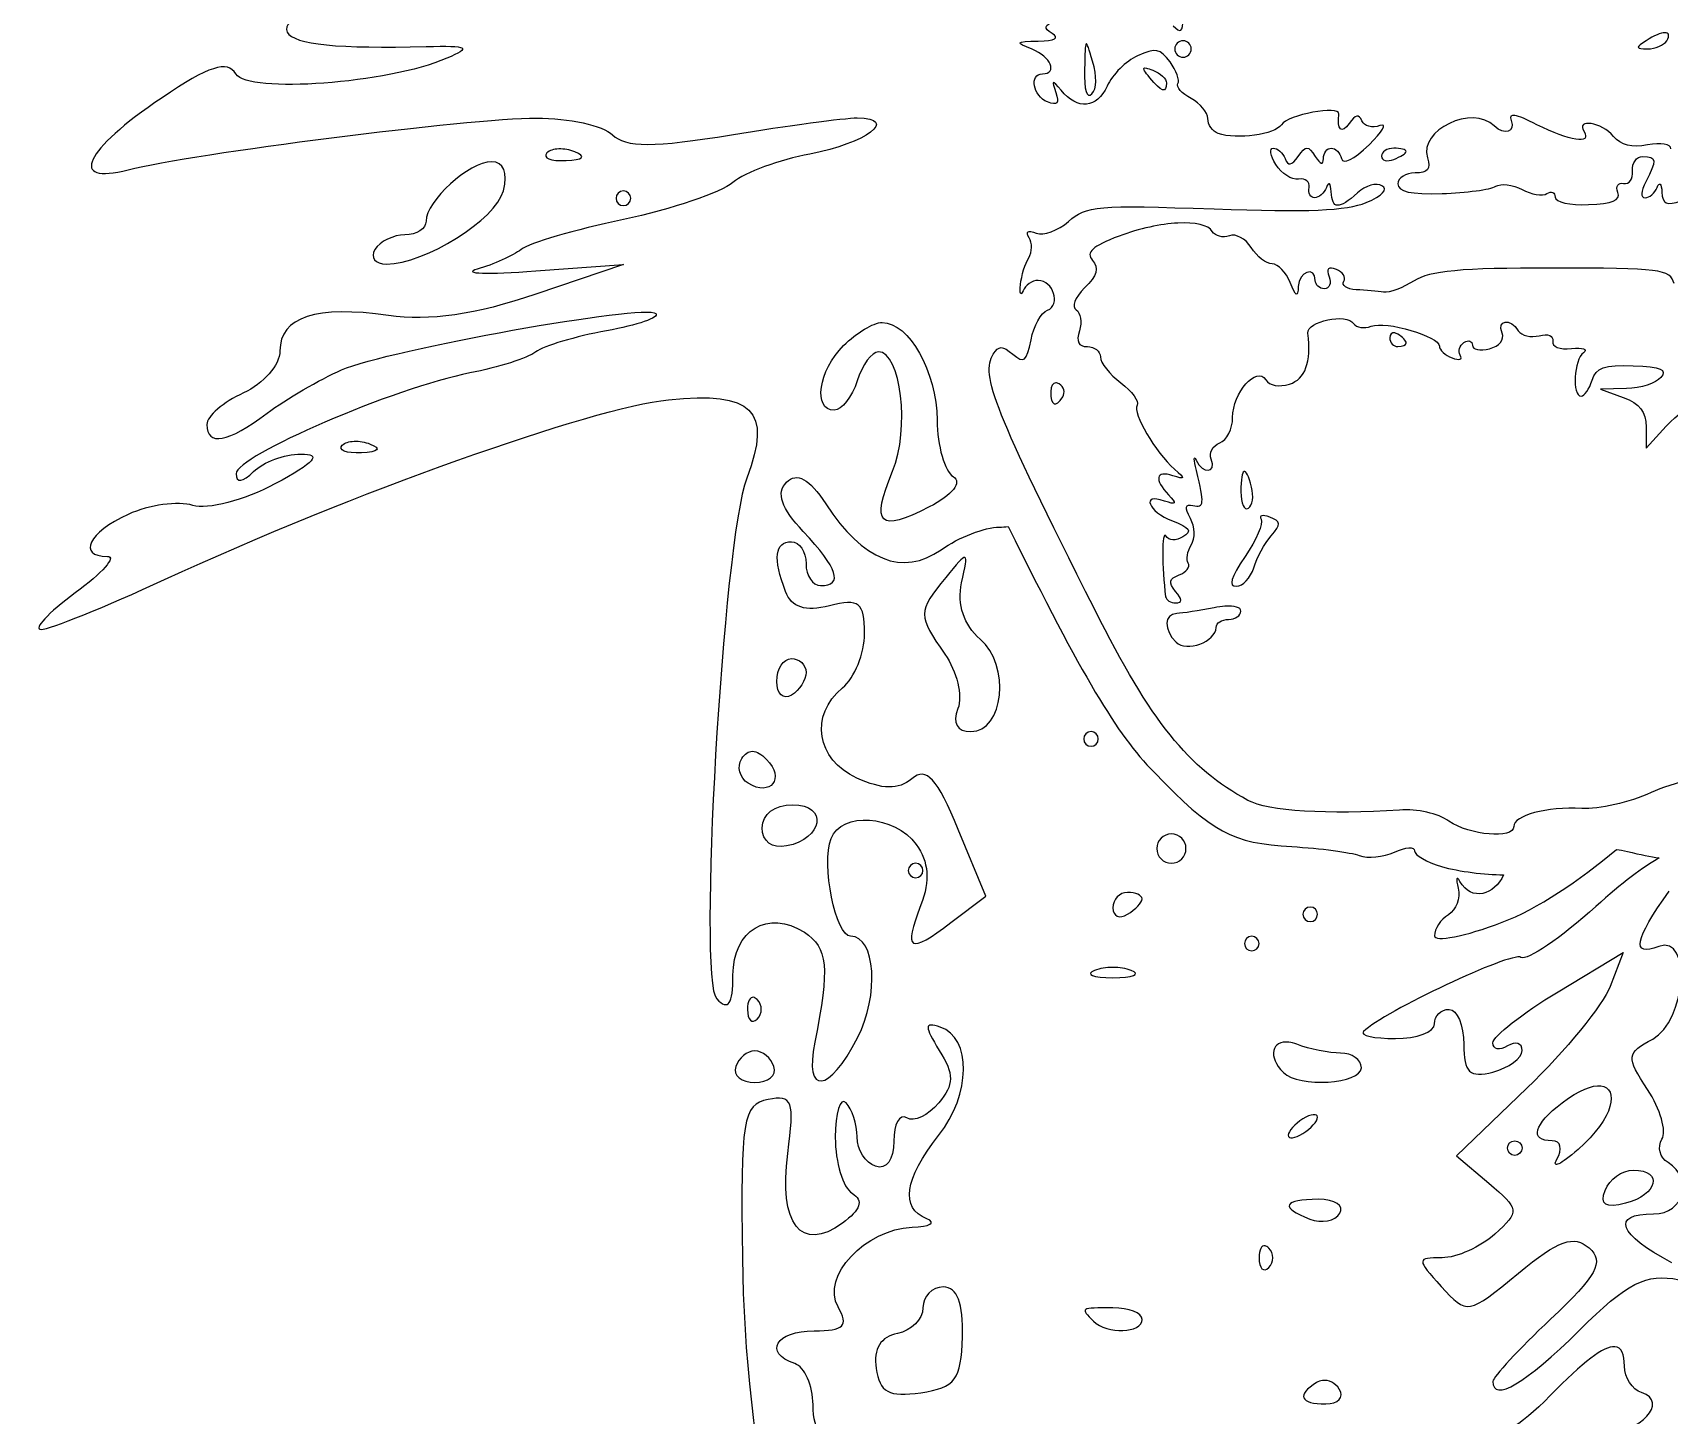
# Model space of a CAD drawing. Extents: x 3 to 91, y 4 to 114.
# Drawn here: x 58.55 to 75.3, y 33.47 to 47.62 of the extents above; entities that cross this region are included whole.
import ezdxf

# ---------------------------------------------------------------- set-up
doc = ezdxf.new("R2010")
doc.units = 0
doc.layers.add('Layer_1', color=7, linetype='CONTINUOUS')

msp = doc.modelspace()

# ---------------------------------------------------------------- linework, layer by layer
at = {"layer": 'Layer_1', "color": 7}
for points in [[(75.258971, 47.62325)], [(69.332202, 47.509045)], [(70.324905, 47.542637)], [(69.925964, 47.262033)], [(73.722631, 46.777309)], [(63.932532, 46.434176)], [(72.483429, 46.441928)], [(63.243168, 46.302919)], [(64.593472, 46.003712)], [(70.272195, 45.675049)], [(67.243957, 44.656506)], [(72.493247, 44.550054)], [(69.02266, 44.038458)], [(61.837051, 43.441077)], [(70.949158, 43.131535)], [(71.131059, 42.677817)], [(68.090417, 42.250452)], [(70.754337, 41.750225)], [(66.314298, 41.214857)], [(69.382327, 40.466583)], [(65.915873, 40.265045)], [(66.326699, 39.718307)], [(70.205533, 39.419101)], [(67.586571, 39.119378)], [(69.756464, 38.820171)], [(71.627152, 38.670309)], [(71.028739, 38.371102)], [(69.606604, 38.052776)], [(65.926207, 37.745817)], [(71.408043, 37.286413)], [(65.940161, 37.196497)], [(74.60268, 36.838897)], [(71.658156, 36.543823)], [(73.722115, 36.276139)], [(74.935476, 35.976416)], [(71.710867, 35.67721)], [(71.164132, 35.201788)], [(67.870791, 34.779592)], [(69.606604, 34.565134)], [(71.753242, 33.82151)]]:
    msp.add_lwpolyline(points, close=True, dxfattribs=at)
for points in [[(69.316181, 47.250664), (69.315665, 47.250664)], [(63.695852, 45.185157), (64.593472, 45.252338), (63.695852, 44.945894)], [(74.865197, 43.980581), (74.600095, 43.973344), (74.833156, 43.888596)], [(75.066217, 43.586288), (75.066217, 43.369764), (75.273441, 43.593524)], [(70.961043, 42.261305), (70.961043, 42.260789)], [(67.948306, 38.511146), (68.305907, 38.780897), (68.023755, 39.463027)], [(72.970738, 39.086305), (72.970738, 39.085789)], [(74.16498, 37.803695), (74.832124, 38.206256), (74.699314, 37.857956)], [(73.84562, 36.816159), (73.124218, 36.121628), (73.454947, 35.843093)], [(71.164132, 35.201788), (71.164132, 35.201269)], [(74.746341, 34.166709), (74.746341, 34.167225), (74.746341, 34.167225)]]:
    msp.add_lwpolyline(points, dxfattribs=at)
for points in [[(62.166748, 48.314681), (60.695858, 47.644888), (60.79737, 47.437709), (62.573442, 47.483209)], [(70.223104, 47.695082), (70.302122, 47.616062), (70.324389, 47.632685), (70.324389, 47.769496)], [(68.842826, 47.539017), (69.015442, 47.543515), (69.060652, 47.568349), (68.983901, 47.617051)], [(68.983901, 47.617051), (68.894025, 47.674069), (68.900163, 47.700056), (69.013873, 47.743657)], [(75.258971, 47.62325), (75.218503, 47.62325), (75.149122, 47.596215), (75.066217, 47.542637)], [(75.277574, 47.542637), (75.310687, 47.596215), (75.299426, 47.62325), (75.258971, 47.62325)], [(62.573442, 47.483209), (63.009131, 47.494401), (63.044702, 47.473975), (62.784799, 47.362286)], [(68.779262, 47.455819), (68.601422, 47.52722), (68.605698, 47.533019), (68.842826, 47.539017)], [(68.885201, 47.204156), (69.043927, 47.204156), (68.970326, 47.379019), (68.779262, 47.455819)], [(69.332202, 47.509045), (69.321777, 47.498621), (69.319806, 47.41592), (69.316181, 47.250664)], [(69.398347, 47.33283), (69.361216, 47.457319), (69.342634, 47.519481), (69.332202, 47.509045)], [(70.191581, 47.325078), (70.091384, 47.462079), (70.04119, 47.472057), (69.859302, 47.389157)], [(70.324905, 47.542637), (70.278336, 47.542637), (70.240156, 47.504487), (70.240156, 47.457886)], [(70.240156, 47.457886), (70.240156, 47.411287), (70.278336, 47.373137), (70.324905, 47.373137)], [(70.409138, 47.457886), (70.409138, 47.504487), (70.371474, 47.542637), (70.324905, 47.542637)], [(70.324905, 47.373137), (70.371474, 47.373137), (70.409138, 47.411287), (70.409138, 47.457886)], [(75.066217, 47.542637), (74.95677, 47.471837), (74.958841, 47.460436), (75.082238, 47.459436)], [(75.082238, 47.459436), (75.16098, 47.458642), (75.248796, 47.496036), (75.277574, 47.542637)], [(60.626788, 47.202089), (60.538576, 47.344837), (60.351593, 47.284689), (59.869212, 46.95921)], [(62.784799, 47.362286), (62.182229, 47.103685), (60.75314, 46.997659), (60.626788, 47.202089)], [(69.391111, 46.998484), (69.442133, 47.049483), (69.444824, 47.17702), (69.398347, 47.33283)], [(69.859302, 47.389157), (69.741417, 47.335436), (69.601182, 47.195464), (69.547692, 47.078066)], [(69.984357, 47.163849), (69.934033, 47.224483), (69.913462, 47.254958), (69.925964, 47.262033)], [(69.925964, 47.262033), (69.930144, 47.264414), (69.938172, 47.264163), (69.949734, 47.261517)], [(69.949734, 47.261517), (69.965159, 47.258078), (69.987347, 47.250434), (70.016398, 47.239295)], [(70.272195, 47.103386), (70.292647, 47.136486), (70.256531, 47.236279), (70.191581, 47.325078)], [(68.936877, 46.915802), (68.788747, 46.97264), (68.747279, 47.204156), (68.885201, 47.204156)], [(69.075371, 47.034656), (68.983489, 47.144727), (68.976596, 47.142164), (69.021626, 47.012952)], [(69.315665, 47.250664), (69.310956, 47.033695), (69.337602, 46.944983), (69.391111, 46.998484)], [(70.155408, 47.110104), (70.155408, 47.001194), (70.106288, 47.016928), (69.984357, 47.163849)], [(70.016398, 47.239295), (70.092834, 47.209955), (70.155408, 47.151705), (70.155408, 47.110104)], [(70.407071, 46.951457), (70.312634, 47.001998), (70.251735, 47.070287), (70.272195, 47.103386)], [(59.869212, 46.95921), (59.068514, 46.418999), (58.901665, 46.062113), (59.523497, 46.220752)], [(69.021626, 47.012952), (69.060752, 46.900652), (69.039591, 46.8764), (68.936877, 46.915802)], [(69.547692, 47.078066), (69.442853, 46.848016), (69.246479, 46.829736), (69.075371, 47.034656)], [(70.578638, 46.744752), (70.578638, 46.807982), (70.501512, 46.900959), (70.407071, 46.951457)], [(71.919641, 46.790744), (71.930622, 46.883123), (71.394623, 46.783733), (71.331563, 46.681707)], [(72.025578, 46.696177), (71.947182, 46.585345), (71.900239, 46.627565), (71.919641, 46.790744)], [(72.156835, 46.722013), (72.127281, 46.794313), (72.089758, 46.786863), (72.025578, 46.696177)], [(73.51179, 46.669306), (73.290233, 46.890849), (72.7369, 46.627367), (72.827078, 46.343225)], [(73.722631, 46.777309), (73.680589, 46.784082), (73.670186, 46.76617), (73.685941, 46.725114)], [(73.948456, 46.682741), (73.838024, 46.739039), (73.764674, 46.770546), (73.722631, 46.777309)], [(59.523497, 46.220752), (60.184797, 46.389443), (63.022027, 46.749437), (63.703088, 46.750437)], [(63.703088, 46.750437), (64.036437, 46.750967), (64.386851, 46.67387), (64.481852, 46.578871)], [(65.700383, 46.578871), (66.275592, 46.67388), (66.85512, 46.751985), (66.988157, 46.751988)], [(66.988157, 46.751988), (67.423857, 46.751988), (67.079253, 46.488844), (66.503433, 46.381984)], [(70.684574, 46.592823), (70.626361, 46.613195), (70.578638, 46.681553), (70.578638, 46.744752)], [(71.331563, 46.681707), (71.269052, 46.580506), (70.874373, 46.526322), (70.684574, 46.592823)], [(72.340802, 46.672922), (72.262319, 46.644422), (72.179584, 46.666414), (72.156835, 46.722013)], [(72.229699, 46.477586), (72.369401, 46.613545), (72.419294, 46.701421), (72.340802, 46.672922)], [(73.685941, 46.725114), (73.731529, 46.606314), (73.612787, 46.568304), (73.51179, 46.669306)], [(74.431114, 46.611425), (74.513513, 46.478073), (74.283566, 46.5119), (73.948456, 46.682741)], [(74.733422, 46.561816), (74.612975, 46.706916), (74.344894, 46.750938), (74.431114, 46.611425)], [(63.932532, 46.434176), (63.880571, 46.432059), (63.835475, 46.418142), (63.810575, 46.393353)], [(64.097897, 46.405238), (64.043877, 46.427146), (63.984531, 46.436176), (63.932532, 46.434176)], [(64.481852, 46.578871), (64.612371, 46.448342), (64.910033, 46.448342), (65.700383, 46.578871)], [(71.275235, 46.273463), (71.217366, 46.366154), (71.205282, 46.442444), (71.248364, 46.442444)], [(71.248364, 46.442444), (71.291446, 46.442444), (71.345668, 46.394708), (71.369287, 46.336507)], [(71.503645, 46.357695), (71.584637, 46.470585), (71.603684, 46.470585), (71.677794, 46.357695)], [(71.762545, 46.336507), (71.763339, 46.394748), (71.799491, 46.442444), (71.842642, 46.442444)], [(71.842642, 46.442444), (71.885796, 46.442444), (71.933003, 46.394708), (71.948063, 46.336507)], [(71.948063, 46.336507), (71.965155, 46.270438), (72.071129, 46.323305), (72.229699, 46.477586)], [(72.483429, 46.441928), (72.413587, 46.441928), (72.356823, 46.405378), (72.356823, 46.36028)], [(72.610553, 46.408855), (72.610553, 46.427164), (72.553281, 46.441928), (72.483429, 46.441928)], [(75.082238, 46.475001), (74.922564, 46.443082), (74.808333, 46.471511), (74.733422, 46.561816)], [(75.31995, 46.435726), (75.31995, 46.485828), (75.219067, 46.502401), (75.082238, 46.475001)], [(63.243168, 46.302919), (63.014756, 46.302919), (62.572923, 45.901339), (62.572923, 45.693655)], [(63.365123, 46.006297), (63.413883, 46.192725), (63.368959, 46.302919), (63.243168, 46.302919)], [(63.810575, 46.393353), (63.760865, 46.343651), (63.849712, 46.307803), (64.007462, 46.314804)], [(64.007462, 46.314804), (64.181762, 46.321815), (64.217277, 46.357537), (64.097897, 46.405238)], [(66.503433, 46.381984), (66.193862, 46.324583), (65.839355, 46.19314), (65.715885, 46.090011)], [(71.508812, 46.125669), (71.438232, 46.114477), (71.333105, 46.180763), (71.275235, 46.273463)], [(71.369287, 46.336507), (71.401619, 46.256849), (71.435036, 46.262091), (71.503645, 46.357695)], [(71.677794, 46.357695), (71.733544, 46.272796), (71.76168, 46.265713), (71.762545, 46.336507)], [(72.356823, 46.36028), (72.356823, 46.315179), (72.413584, 46.299889), (72.483429, 46.326689)], [(72.483429, 46.326689), (72.553281, 46.353488), (72.610553, 46.390554), (72.610553, 46.408855)], [(72.827078, 46.343225), (72.863974, 46.227007), (72.832158, 46.188198), (72.700988, 46.188198)], [(74.927208, 46.208867), (74.920752, 46.290338), (74.968464, 46.357179), (75.033144, 46.357179)], [(75.033144, 46.357179), (75.173786, 46.357179), (75.178813, 46.313944), (75.063116, 46.097763)], [(65.715885, 46.090011), (65.592414, 45.986892), (65.087322, 45.81658), (64.593472, 45.711739)], [(71.615783, 46.039886), (71.627425, 46.098086), (71.579392, 46.136869), (71.508812, 46.125669)], [(71.842126, 45.99751), (71.838131, 46.086011), (71.818023, 46.103084), (71.792517, 46.039886)], [(72.36199, 46.057973), (72.306602, 46.092162), (72.194096, 46.059031), (72.111877, 45.98459)], [(72.700988, 46.188198), (72.604719, 46.188198), (72.525804, 46.13766), (72.525804, 46.07606)], [(74.776313, 45.989242), (74.752686, 46.050842), (74.779726, 46.092326), (74.836257, 46.081227)], [(74.836257, 46.081227), (74.892799, 46.070141), (74.933709, 46.127368), (74.927208, 46.208867)], [(75.063116, 46.097763), (75.010252, 45.999002), (75.007292, 45.933949), (75.055883, 45.933949)], [(75.17939, 46.039886), (75.204049, 46.101076), (75.224586, 46.080727), (75.228481, 45.991827)], [(62.167264, 45.255436), (62.563385, 45.255436), (63.287523, 45.709437), (63.365123, 46.006297)], [(64.593472, 46.003712), (64.552371, 46.003712), (64.518542, 45.969882), (64.518542, 45.928782)], [(64.518542, 45.928782), (64.518542, 45.887681), (64.552274, 45.853849), (64.593472, 45.853849)], [(64.668404, 45.928782), (64.668404, 45.969882), (64.634673, 46.003712), (64.593472, 46.003712)], [(64.593472, 45.853849), (64.634572, 45.853849), (64.668412, 45.887681), (64.668404, 45.928782)], [(71.67211, 45.933949), (71.62943, 45.933949), (71.604142, 45.981685), (71.615783, 46.039886)], [(71.792517, 46.039886), (71.769022, 45.981656), (71.714801, 45.933949), (71.67211, 45.933949)], [(72.111877, 45.98459), (71.919395, 45.810421), (71.850426, 45.813749), (71.842126, 45.99751)], [(72.198692, 45.884856), (72.368986, 45.956447), (72.42699, 46.017772), (72.36199, 46.057973)], [(72.525804, 46.07606), (72.525804, 45.995658), (72.652841, 45.967874), (72.977456, 45.977873)], [(72.977456, 45.977873), (73.22576, 45.985281), (73.472841, 46.018253), (73.52626, 46.051255)], [(73.52626, 46.051255), (73.57968, 46.084254), (73.700951, 46.06959), (73.796011, 46.018698)], [(73.796011, 46.018698), (73.89107, 45.967498), (74.006201, 45.949157), (74.05181, 45.977357)], [(74.05181, 45.977357), (74.097419, 46.005556), (74.134492, 45.988628), (74.134492, 45.939632)], [(74.134492, 45.939632), (74.134492, 45.889833), (74.28558, 45.85667), (74.477106, 45.863668)], [(74.477106, 45.863668), (74.722597, 45.873299), (74.807124, 45.908943), (74.776313, 45.989242)], [(75.055883, 45.933949), (75.100208, 45.933949), (75.1559, 45.981685), (75.17939, 46.039886)], [(75.228481, 45.991827), (75.233746, 45.870727), (75.275881, 45.851391), (75.425886, 45.901392)], [(69.153401, 45.69262), (69.338377, 45.853201), (69.432217, 45.861527), (70.643233, 45.819226)], [(70.643233, 45.819226), (71.604054, 45.785727), (72.002525, 45.802345), (72.198692, 45.884856)], [(62.572923, 45.693655), (62.572923, 45.617243), (62.476033, 45.554643), (62.357433, 45.554643)], [(64.593472, 45.711739), (64.099614, 45.6069), (63.62829, 45.468566), (63.545992, 45.404264)], [(68.74929, 45.525189), (68.708753, 45.590787), (68.733415, 45.606832), (68.822154, 45.572729)], [(68.822154, 45.572729), (68.897758, 45.543721), (69.042078, 45.596013), (69.153401, 45.69262)], [(70.272195, 45.675049), (70.095855, 45.666133), (69.878024, 45.62091), (69.670683, 45.541726)], [(70.624628, 45.589784), (70.583469, 45.656388), (70.448534, 45.683979), (70.272195, 45.675049)], [(70.799811, 45.545342), (70.734255, 45.520128), (70.65537, 45.540077), (70.624628, 45.589784)], [(62.357433, 45.554643), (62.238823, 45.554643), (62.100343, 45.487081), (62.049442, 45.404783)], [(68.744641, 45.32055), (68.78094, 45.378761), (68.782953, 45.470688), (68.74929, 45.525189)], [(69.670683, 45.541726), (69.38995, 45.434506), (69.328058, 45.377861), (69.398347, 45.29316)], [(71.023053, 45.423901), (70.965705, 45.515733), (70.865372, 45.570441), (70.799811, 45.545342)], [(71.236995, 45.256986), (71.176847, 45.256986), (71.080404, 45.332101), (71.023053, 45.423901)], [(62.049442, 45.404783), (61.998581, 45.322431), (62.051824, 45.255436), (62.167264, 45.255436)], [(63.545992, 45.404264), (63.463682, 45.33997), (63.261543, 45.249226), (63.096922, 45.202728)], [(68.660409, 45.045113), (68.670436, 45.138244), (68.708311, 45.262349), (68.744641, 45.32055)], [(69.398347, 45.29316), (69.465642, 45.212071), (69.444414, 45.138725), (69.317216, 45.011524)], [(71.422513, 45.066301), (71.380397, 45.171103), (71.297146, 45.256986), (71.236995, 45.256986)], [(63.096922, 45.202728), (62.932304, 45.156328), (63.201994, 45.148354), (63.695852, 45.185157)], [(68.840759, 45.087489), (68.779773, 45.087489), (68.710465, 45.039753), (68.686245, 44.981552)], [(68.935843, 44.782599), (69.07582, 44.836307), (68.997419, 45.087489), (68.840759, 45.087489)], [(71.679344, 45.087489), (71.679344, 45.23841), (71.510177, 45.176868), (71.504679, 45.023925)], [(71.77288, 45.00274), (71.721339, 45.00274), (71.679344, 45.040888), (71.679344, 45.087489)], [(71.819904, 45.125729), (71.84578, 45.058239), (71.824428, 45.00274), (71.77288, 45.00274)], [(71.894837, 45.201178), (71.813316, 45.232457), (71.788506, 45.207528), (71.819904, 45.125729)], [(71.970283, 45.078705), (71.996053, 45.120392), (71.962054, 45.175378), (71.894837, 45.201178)], [(72.691685, 45.083872), (72.577311, 45.01195), (72.436219, 44.959084), (72.378011, 44.967082)], [(74.105552, 45.214613), (73.16426, 45.214613), (72.854017, 45.185983), (72.691685, 45.083872)], [(75.353023, 45.055451), (75.314727, 45.20181), (75.214513, 45.214613), (74.105552, 45.214613)], [(63.695852, 44.945894), (63.079732, 44.736344), (62.606525, 44.667738), (62.187936, 44.728338)], [(68.686245, 44.981552), (68.662062, 44.923341), (68.650354, 44.952014), (68.660409, 45.045113)], [(69.317216, 45.011524), (69.215745, 44.910054), (69.18022, 44.818249), (69.230398, 44.787248)], [(71.504679, 45.023925), (71.500578, 44.910382), (71.481184, 44.920352), (71.422513, 45.066301)], [(72.097923, 44.992403), (72.002038, 44.998197), (71.944523, 45.037004), (71.970283, 45.078705)], [(72.378011, 44.967082), (72.3198, 44.974993), (72.193803, 44.986397), (72.097923, 44.992403)], [(62.187936, 44.728338), (61.450444, 44.835137), (61.076892, 44.712913), (61.076892, 44.365052)], [(61.70786, 44.17075), (62.193669, 44.38062), (64.821813, 44.852422), (64.925751, 44.748492)], [(64.925751, 44.748492), (64.965812, 44.708492), (64.738971, 44.628958), (64.421908, 44.571758)], [(68.767896, 44.479257), (68.796383, 44.621706), (68.872004, 44.758099), (68.935843, 44.782599)], [(69.230398, 44.787248), (69.277158, 44.75835), (69.292308, 44.661475), (69.263989, 44.572274)], [(71.60338, 44.548504), (71.589145, 44.667704), (72.004242, 44.755305), (72.071052, 44.647206)], [(66.849148, 44.421379), (66.9785, 44.550721), (67.156057, 44.656506), (67.243957, 44.656506)], [(67.243957, 44.656506), (67.518708, 44.656506), (67.801195, 44.153684), (67.806196, 43.655535)], [(72.071052, 44.647206), (72.097933, 44.603706), (72.179153, 44.591083), (72.251402, 44.618785)], [(72.251402, 44.618785), (72.402982, 44.676948), (72.94955, 44.515941), (72.94955, 44.413111)], [(73.59189, 44.548504), (73.539243, 44.685664), (73.676107, 44.705256), (73.758286, 44.572274)], [(64.421908, 44.571758), (64.104837, 44.514558), (63.778153, 44.417334), (63.695852, 44.355233)], [(66.753549, 43.758889), (66.532688, 43.758889), (66.591068, 44.163299), (66.849148, 44.421379)], [(68.381355, 44.331979), (68.436852, 44.421779), (68.473171, 44.42157), (68.582375, 44.330945)], [(68.582375, 44.330945), (68.698024, 44.234956), (68.723014, 44.254887), (68.767896, 44.479257)], [(69.263989, 44.572274), (69.228204, 44.459574), (69.252877, 44.41001), (69.345121, 44.41001)], [(71.414761, 44.026055), (71.577173, 44.077595), (71.639101, 44.249053), (71.60338, 44.548504)], [(72.493247, 44.550054), (72.462887, 44.55516), (72.441572, 44.536904), (72.441572, 44.499929)], [(72.441572, 44.499929), (72.441572, 44.450528), (72.479235, 44.41001), (72.525804, 44.41001)], [(72.525804, 44.537134), (72.514163, 44.544331), (72.503368, 44.548361), (72.493247, 44.550054)], [(72.610553, 44.447218), (72.610553, 44.467829), (72.572374, 44.508335), (72.525804, 44.537134)], [(72.525804, 44.41001), (72.572374, 44.41001), (72.610553, 44.426732), (72.610553, 44.447218)], [(72.94955, 44.413111), (72.94955, 44.375151), (73.008539, 44.320922), (73.08081, 44.293223)], [(73.164009, 44.321129), (73.137548, 44.363941), (73.154404, 44.42257), (73.201733, 44.45187)], [(73.201733, 44.45187), (73.249061, 44.48117), (73.288032, 44.468459), (73.288032, 44.423446)], [(73.288032, 44.423446), (73.288032, 44.378247), (73.366412, 44.362274), (73.462181, 44.387274)], [(73.462181, 44.387274), (73.56549, 44.414288), (73.618269, 44.479804), (73.59189, 44.548504)], [(73.758286, 44.572274), (73.789573, 44.521704), (73.885937, 44.499032), (73.972229, 44.521632)], [(73.972229, 44.521632), (74.062409, 44.545233), (74.121221, 44.521103), (74.110722, 44.465305)], [(74.110722, 44.465305), (74.100112, 44.408904), (74.181162, 44.377456), (74.30399, 44.389857)], [(61.076892, 44.365052), (61.076892, 44.222452), (60.908525, 44.029322), (60.702753, 43.93562)], [(63.695852, 44.355233), (63.613542, 44.293133), (63.3106, 44.196044), (63.022508, 44.139743)], [(67.206232, 44.3573), (67.138393, 44.3573), (67.039942, 44.222714), (66.987641, 44.058093)], [(67.350409, 43.13257), (67.529691, 43.56537), (67.436473, 44.3573), (67.206232, 44.3573)], [(69.420051, 41.716118), (68.395309, 43.752417), (68.249857, 44.119209), (68.381355, 44.331979)], [(69.345121, 44.41001), (69.418107, 44.41001), (69.477929, 44.362356), (69.477929, 44.303558)], [(69.477929, 44.303558), (69.477929, 44.244757), (69.572713, 44.125258), (69.688251, 44.038458)], [(73.08081, 44.293223), (73.153079, 44.265423), (73.190469, 44.278327), (73.164009, 44.321129)], [(74.30399, 44.389857), (74.420388, 44.401657), (74.475376, 44.382581), (74.425947, 44.347481)], [(74.425947, 44.347481), (74.326127, 44.276663), (74.305238, 43.902547), (74.401142, 43.902547)], [(63.022508, 44.139743), (62.251258, 43.989092), (60.627823, 43.289574), (60.627823, 43.107765)], [(60.9446, 43.727364), (61.14089, 43.874684), (61.484231, 44.074148), (61.70786, 44.17075)], [(70.832884, 43.682406), (70.832884, 43.937446), (71.080335, 44.218756), (71.172916, 44.068946)], [(74.513796, 44.065329), (74.555407, 44.19642), (74.637095, 44.22514), (74.935476, 44.213639)], [(75.218146, 44.093235), (75.169733, 44.034884), (75.010837, 43.984579), (74.865197, 43.980581)], [(74.935476, 44.213639), (75.221636, 44.202582), (75.286157, 44.175235), (75.218146, 44.093235)], [(60.702753, 43.93562), (60.496984, 43.84182), (60.328616, 43.696228), (60.328616, 43.612127)], [(65.056493, 43.865857), (65.921373, 43.955657), (66.120787, 43.755883), (65.857479, 43.063323)], [(66.987641, 44.058093), (66.935391, 43.893475), (66.830341, 43.758886), (66.753549, 43.758889)], [(69.02266, 44.038458), (68.991802, 44.0374), (68.96995, 44.004023), (68.96995, 43.949574)], [(68.96995, 43.949574), (68.96995, 43.800873), (69.020882, 43.778907), (69.093455, 43.896348)], [(69.056249, 44.028121), (69.044422, 44.035424), (69.032939, 44.038802), (69.02266, 44.038458)], [(69.093455, 43.896348), (69.120247, 43.939636), (69.103588, 43.998821), (69.056249, 44.028121)], [(69.688251, 44.038458), (69.803795, 43.951688), (69.878474, 43.848929), (69.854132, 43.80953)], [(71.172916, 44.068946), (71.209172, 44.010246), (71.309203, 43.992556), (71.414761, 44.026055)], [(74.401142, 43.902547), (74.434588, 43.902547), (74.485388, 43.975829), (74.513796, 44.065329)], [(59.895567, 42.024109), (61.809788, 42.907701), (64.264404, 43.783657), (65.056493, 43.865857)], [(69.854132, 43.80953), (69.804943, 43.72993), (70.039803, 43.329153), (70.238606, 43.154274)], [(74.833156, 43.888596), (75.004461, 43.826024), (75.066217, 43.74593), (75.066217, 43.586288)], [(75.273441, 43.593524), (75.387633, 43.716738), (75.52015, 43.817798), (75.567481, 43.817798)], [(60.328616, 43.612127), (60.328616, 43.385726), (60.543029, 43.425985), (60.9446, 43.727364)], [(67.806196, 43.655535), (67.808577, 43.392886), (67.883161, 43.133009), (67.971561, 43.078309)], [(70.700592, 43.423508), (70.77312, 43.451337), (70.832884, 43.567857), (70.832884, 43.682406)], [(61.715612, 43.400254), (61.740457, 43.425046), (61.785052, 43.439077), (61.837051, 43.441077)], [(61.837051, 43.441077), (61.889041, 43.443193), (61.948416, 43.433748), (62.002415, 43.412139)], [(62.002415, 43.412139), (62.121827, 43.36434), (62.086312, 43.328706), (61.911983, 43.321705)], [(70.613261, 43.256593), (70.588761, 43.320432), (70.628051, 43.395709), (70.700592, 43.423508)], [(60.807142, 43.129985), (60.90591, 43.228815), (61.12384, 43.30982), (61.291348, 43.30982)], [(61.291348, 43.30982), (61.510917, 43.30982), (61.436972, 43.224346), (61.025732, 43.003895)], [(61.911983, 43.321705), (61.754202, 43.314693), (61.665913, 43.350552), (61.715612, 43.400254)], [(70.462364, 43.14032), (70.434144, 43.25676), (70.43253, 43.304451), (70.459263, 43.246259)], [(70.459263, 43.246259), (70.525607, 43.101767), (70.668961, 43.111422), (70.613261, 43.256593)], [(60.627823, 43.107765), (60.627823, 43.010444), (60.695979, 43.018881), (60.807142, 43.129985)], [(66.264173, 43.019916), (66.371541, 43.127284), (66.495704, 43.058939), (66.666215, 42.79874)], [(67.725064, 42.767733), (67.212715, 42.501925), (67.12469, 42.587618), (67.350409, 43.13257)], [(67.971561, 43.078309), (68.0659, 43.020008), (67.964126, 42.891773), (67.725064, 42.767733)], [(70.218969, 43.088128), (70.04564, 43.142627), (70.026288, 43.052713), (70.176595, 42.890722)], [(70.238606, 43.154274), (70.351427, 43.054973), (70.34939, 43.047128), (70.218969, 43.088128)], [(70.426709, 42.782203), (70.541657, 42.758708), (70.545734, 42.796332), (70.462364, 43.14032)], [(70.949158, 43.131535), (70.929473, 43.122989), (70.917117, 43.052989), (70.917117, 42.923279)], [(71.026673, 42.970822), (70.996209, 43.087313), (70.968835, 43.140082), (70.949158, 43.131535)], [(61.025732, 43.003895), (60.711971, 42.835745), (60.333278, 42.736552), (60.184439, 42.783754)], [(65.857479, 43.063323), (65.612488, 42.418952), (65.353016, 37.925234), (65.549485, 37.728765)], [(66.436255, 42.51607), (66.210073, 42.756819), (66.156802, 42.912535), (66.264173, 43.019916)], [(70.13422, 42.828712), (69.889126, 42.914961), (69.967479, 42.719508), (70.215868, 42.625107)], [(70.917117, 42.923279), (70.917117, 42.804129), (70.951915, 42.728197), (70.994116, 42.754298)], [(70.994116, 42.754298), (71.036274, 42.780386), (71.051012, 42.877723), (71.026673, 42.970822)], [(60.184439, 42.783754), (60.035579, 42.830934), (59.737693, 42.789178), (59.522465, 42.691769)], [(66.666215, 42.79874), (67.048964, 42.21459), (67.453131, 42.054144), (67.847021, 42.330033)], [(70.176595, 42.890722), (70.262985, 42.797629), (70.255171, 42.786111), (70.13422, 42.828712)], [(70.399835, 42.650428), (70.339161, 42.763788), (70.346077, 42.798703), (70.426709, 42.782203)], [(59.522465, 42.691769), (59.117695, 42.507338), (58.996585, 42.261821), (59.310073, 42.261821)], [(70.215868, 42.625107), (70.396856, 42.556337), (70.419803, 42.521626), (70.323873, 42.462325)], [(70.409138, 42.378092), (70.451389, 42.446434), (70.447407, 42.561528), (70.399835, 42.650428)], [(71.123306, 42.641128), (71.148336, 42.600617), (71.07539, 42.429815), (70.961043, 42.261305)], [(71.131059, 42.677817), (71.11484, 42.673875), (71.110792, 42.661387), (71.123306, 42.641128)], [(71.212706, 42.662831), (71.175567, 42.677092), (71.147286, 42.681786), (71.131059, 42.677817)], [(71.227177, 42.473178), (71.332147, 42.593008), (71.330218, 42.617731), (71.212706, 42.662831)], [(66.255386, 41.90112), (66.124367, 42.242501), (66.143668, 42.411684), (66.314298, 42.411684)], [(66.314298, 42.411684), (66.396557, 42.411684), (66.464161, 42.310351), (66.464158, 42.186891)], [(66.614021, 41.962614), (66.8481, 41.962614), (66.791744, 42.137671), (66.436255, 42.51607)], [(67.847021, 42.330033), (68.02852, 42.457165), (68.296551, 42.561028), (68.44285, 42.561028)], [(68.44285, 42.561028), (68.47478, 42.561028), (68.503958, 42.563708), (68.533284, 42.566195)], [(68.533284, 42.566195), (69.312554, 41.001986), (69.637586, 40.452531), (70.028283, 40.050071)], [(70.149722, 42.471628), (70.107756, 42.539491), (70.105936, 42.141761), (70.146621, 41.848925)], [(70.323873, 42.462325), (70.249922, 42.416425), (70.181421, 42.420317), (70.149722, 42.471628)], [(71.048892, 42.145034), (71.080822, 42.249812), (71.160827, 42.397478), (71.227177, 42.473178)], [(59.310073, 42.261821), (59.408364, 42.261821), (59.260316, 42.093464), (58.981413, 41.887684)], [(68.090417, 42.250452), (68.069753, 42.257807), (68.011121, 42.187521), (67.896631, 42.046331)], [(68.05786, 41.989488), (68.09446, 42.158451), (68.111118, 42.243454), (68.090417, 42.250452)], [(70.378131, 42.191542), (70.35498, 42.229013), (70.368897, 42.312999), (70.409138, 42.378092)], [(70.961043, 42.260789), (70.811424, 42.040317), (70.786193, 41.954865), (70.871643, 41.954865)], [(66.464158, 42.186891), (66.464158, 42.06342), (66.531722, 41.962614), (66.614021, 41.962614)], [(70.248425, 41.903186), (70.173254, 41.993716), (70.181591, 42.031753), (70.28563, 42.071652)], [(70.28563, 42.071652), (70.359632, 42.100023), (70.401293, 42.15404), (70.378131, 42.191542)], [(70.871643, 41.954865), (70.936952, 41.954865), (71.016962, 42.040262), (71.048892, 42.145034)], [(58.632079, 41.513548), (58.718791, 41.513548), (59.287237, 41.743301), (59.895567, 42.024109)], [(66.703939, 41.755393), (66.455527, 41.693091), (66.318087, 41.737851), (66.255386, 41.90112)], [(67.896631, 42.046331), (67.607121, 41.689281), (67.606862, 41.658481), (67.885777, 41.260333)], [(68.247513, 41.414845), (68.079564, 41.558614), (68.01046, 41.769056), (68.05786, 41.989488)], [(70.250491, 41.785881), (70.319682, 41.785881), (70.319275, 41.817887), (70.248425, 41.903186)], [(58.981413, 41.887684), (58.702471, 41.681923), (58.54538, 41.513548), (58.632079, 41.513548)], [(67.062571, 41.473238), (67.062571, 41.79099), (67.010213, 41.832294), (66.703939, 41.755393)], [(70.146621, 41.848925), (70.151754, 41.814204), (70.198413, 41.785881), (70.250491, 41.785881)], [(70.642199, 41.734721), (70.490857, 41.705521), (70.319553, 41.678843), (70.261344, 41.676843)], [(70.754337, 41.750225), (70.720828, 41.747844), (70.683325, 41.742685), (70.642199, 41.734721)], [(70.917117, 41.701648), (70.917117, 41.740123), (70.85486, 41.757522), (70.754337, 41.750225)], [(70.988948, 39.762749), (70.377806, 40.09419), (69.998594, 40.566469), (69.420051, 41.716118)], [(70.261344, 41.676843), (70.128664, 41.671181), (70.124137, 41.511735), (70.253076, 41.382806)], [(70.663386, 41.534217), (70.663386, 41.579117), (70.720661, 41.615867), (70.790511, 41.615867)], [(70.790511, 41.615867), (70.860361, 41.615867), (70.917117, 41.654449), (70.917117, 41.701648)], [(66.838297, 40.915134), (66.961757, 41.017605), (67.062571, 41.268628), (67.062571, 41.473238)], [(68.151395, 40.466583), (68.490694, 40.466583), (68.559732, 41.147504), (68.247513, 41.414845)], [(70.253076, 41.382806), (70.360158, 41.275724), (70.663386, 41.387622), (70.663386, 41.534217)], [(67.885777, 41.260333), (68.009108, 41.084081), (68.069004, 40.833391), (68.019104, 40.703261)], [(66.164954, 40.98128), (66.164954, 41.1096), (66.231997, 41.214857), (66.314298, 41.214857)], [(66.314298, 41.214857), (66.396557, 41.214857), (66.464158, 41.15118), (66.464158, 41.073781)], [(66.464158, 41.073781), (66.464158, 40.996369), (66.396597, 40.891621), (66.314298, 40.84072)], [(66.314298, 40.84072), (66.231957, 40.78982), (66.164954, 40.85297), (66.164954, 40.98128)], [(66.983509, 39.991675), (66.568938, 40.180566), (66.497887, 40.632623), (66.838297, 40.915134)], [(68.019104, 40.703261), (67.961364, 40.552779), (68.009446, 40.466583), (68.151395, 40.466583)], [(69.382327, 40.466583), (69.341227, 40.466583), (69.307397, 40.432751), (69.307397, 40.391651)], [(69.307397, 40.391651), (69.307397, 40.350452), (69.341129, 40.316721), (69.382327, 40.316721)], [(69.457257, 40.391651), (69.457257, 40.432751), (69.423528, 40.466583), (69.382327, 40.466583)], [(69.382327, 40.316721), (69.423427, 40.316721), (69.457257, 40.35055), (69.457257, 40.391651)], [(65.805285, 40.190631), (65.836865, 40.24173), (65.873574, 40.266045), (65.915873, 40.265045)], [(65.915873, 40.265045), (65.958121, 40.263722), (66.005834, 40.236163), (66.059533, 40.182363)], [(65.872981, 39.937933), (65.78388, 39.993032), (65.753485, 40.106829), (65.805285, 40.190631)], [(66.059533, 40.182363), (66.251123, 39.990431), (66.10293, 39.795812), (65.872981, 39.937933)], [(68.023755, 39.463027), (67.805373, 39.991437), (67.697452, 40.10907), (67.547299, 39.984441)], [(75.98761, 40.069708), (75.726096, 40.043568), (75.334579, 39.941232), (75.117377, 39.842331)], [(67.547299, 39.984441), (67.408437, 39.869482), (67.248036, 39.871546), (66.983509, 39.991675)], [(70.028283, 40.050071), (70.6312, 39.429009), (70.823406, 39.325692), (71.438534, 39.289394)], [(66.015091, 39.482664), (66.015091, 39.621512), (66.142869, 39.718307), (66.326699, 39.718307)], [(66.326699, 39.718307), (66.691419, 39.718307), (66.640138, 39.368393), (66.264689, 39.295593)], [(72.541825, 39.664047), (71.814276, 39.613509), (71.191376, 39.652961), (70.988948, 39.762749)], [(75.117377, 39.842331), (74.897336, 39.74213), (74.582829, 39.66955), (74.407344, 39.679551)], [(66.719957, 39.371558), (66.827558, 39.651918), (67.37011, 39.614228), (67.591738, 39.311098)], [(73.047737, 39.550358), (72.935287, 39.629119), (72.723385, 39.676646), (72.541825, 39.664047)], [(73.711262, 39.494031), (73.711262, 39.365372), (73.256835, 39.403906), (73.047737, 39.550358)], [(74.407344, 39.679551), (74.046857, 39.699236), (73.711262, 39.609921), (73.711262, 39.494031)], [(66.264689, 39.295593), (66.117019, 39.266894), (66.015091, 39.343303), (66.015091, 39.482664)], [(70.205533, 39.419101), (70.123173, 39.419101), (70.05567, 39.35164), (70.05567, 39.269238)], [(70.354877, 39.269238), (70.354877, 39.35151), (70.287834, 39.419101), (70.205533, 39.419101)], [(66.920461, 38.370586), (66.766862, 38.370586), (66.619019, 39.108509), (66.719957, 39.371558)], [(67.591738, 39.311098), (67.720839, 39.134517), (67.736248, 38.941623), (67.641347, 38.692012)], [(70.05567, 39.269238), (70.05567, 39.186984), (70.123232, 39.119378), (70.205533, 39.119378)], [(70.205533, 39.119378), (70.287882, 39.119378), (70.354877, 39.187045), (70.354877, 39.269238)], [(71.438534, 39.289394), (71.733973, 39.271984), (72.044988, 39.230725), (72.129445, 39.197925)], [(72.129445, 39.197925), (72.213908, 39.165127), (72.375667, 39.180859), (72.489115, 39.232548)], [(72.489115, 39.232548), (72.60987, 39.28765), (72.695304, 39.29308), (72.695304, 39.245984)], [(72.695304, 39.245984), (72.695304, 39.201756), (72.819397, 39.130004), (72.970738, 39.086305)], [(73.593956, 38.514247), (73.947143, 38.648311), (74.381915, 38.942446), (74.764428, 39.260454)], [(74.764428, 39.260454), (74.798184, 39.254474), (74.830685, 39.249148), (74.875532, 39.23875)], [(74.875532, 39.23875), (75.01043, 39.207423), (75.116533, 39.185055), (75.199543, 39.17312)], [(67.586571, 39.119378), (67.54547, 39.119378), (67.511641, 39.085546), (67.511641, 39.044448)], [(67.661503, 39.044448), (67.661503, 39.085646), (67.627772, 39.119378), (67.586571, 39.119378)], [(72.970738, 39.085789), (73.159532, 39.031502), (73.410124, 39.002932), (73.607908, 39.000522)], [(75.199543, 39.17312), (75.036684, 39.078717), (74.819895, 38.918504), (74.553071, 38.677026)], [(67.511641, 39.044448), (67.511641, 39.003247), (67.545372, 38.970034), (67.586571, 38.970034)], [(67.586571, 38.970034), (67.627671, 38.970034), (67.661503, 39.003348), (67.661503, 39.044448)], [(73.160392, 38.93231), (73.125893, 38.993968), (73.117685, 38.962745), (73.141789, 38.862547)], [(73.607908, 39.000522), (73.515841, 38.79362), (73.277277, 38.723318), (73.160392, 38.93231)], [(69.756464, 38.820171), (69.674094, 38.820171), (69.606604, 38.748723), (69.606604, 38.661524)], [(69.90581, 38.754025), (69.90581, 38.790226), (69.838765, 38.820171), (69.756464, 38.820171)], [(69.756464, 38.595895), (69.838805, 38.646795), (69.90581, 38.717725), (69.90581, 38.754025)], [(73.141789, 38.862547), (73.165892, 38.762296), (73.120754, 38.64036), (73.042051, 38.591762)], [(75.196442, 38.267234), (74.912153, 38.158144), (74.94481, 38.33034), (75.303929, 38.834641)], [(65.715885, 37.971645), (65.715885, 38.434713), (66.076805, 38.65173), (66.447106, 38.411411)], [(67.641347, 38.692012), (67.461097, 38.217903), (67.516305, 38.185296), (67.948306, 38.511146)], [(69.606604, 38.661524), (69.606604, 38.574326), (69.674165, 38.544997), (69.756464, 38.595895)], [(71.627152, 38.670309), (71.586052, 38.670309), (71.55222, 38.636995), (71.55222, 38.595895)], [(71.55222, 38.595895), (71.55222, 38.554696), (71.585952, 38.520965), (71.627152, 38.520965)], [(71.702082, 38.595895), (71.702082, 38.637095), (71.668351, 38.670309), (71.627152, 38.670309)], [(71.627152, 38.520965), (71.668253, 38.520965), (71.702082, 38.554794), (71.702082, 38.595895)], [(73.042051, 38.591762), (72.963311, 38.54316), (72.898909, 38.446289), (72.898909, 38.376788)], [(74.553071, 38.677026), (74.193092, 38.351258), (73.847242, 38.116395), (73.784642, 38.155096)], [(66.447106, 38.411411), (66.688646, 38.254651), (66.707239, 38.058198), (66.553561, 37.285898)], [(72.898909, 38.376788), (72.898909, 38.307287), (73.211747, 38.368824), (73.593956, 38.514247)], [(75.133913, 37.318454), (75.476716, 37.501925), (75.535763, 38.397444), (75.196442, 38.267234)], [(66.991777, 37.330856), (67.217945, 37.768206), (67.176623, 38.370586), (66.920461, 38.370586)], [(70.953809, 38.296688), (70.953806, 38.25549), (70.987538, 38.221758), (71.028739, 38.221758)], [(71.028739, 38.371102), (70.987639, 38.371102), (70.953809, 38.337788), (70.953809, 38.296688)], [(71.103153, 38.296688), (71.103153, 38.337889), (71.069937, 38.371102), (71.028739, 38.371102)], [(71.028739, 38.221758), (71.069839, 38.221758), (71.103153, 38.25559), (71.103153, 38.296688)], [(73.784642, 38.155096), (73.686412, 38.215794), (72.37578, 37.597862), (72.173371, 37.395451)], [(69.606604, 38.052776), (69.538794, 38.052776), (69.470933, 38.041955), (69.419535, 38.021254)], [(69.793672, 38.021254), (69.742232, 38.041944), (69.674403, 38.052776), (69.606604, 38.052776)], [(65.549485, 37.728765), (65.671387, 37.606824), (65.715885, 37.671864), (65.715885, 37.971645)], [(69.419535, 38.021254), (69.316644, 37.979754), (69.400829, 37.945805), (69.606604, 37.945805)], [(69.606604, 37.945805), (69.812373, 37.945805), (69.89656, 37.979754), (69.793672, 38.021254)], [(65.926207, 37.745817), (65.890406, 37.751188), (65.865229, 37.705228), (65.865229, 37.622829)], [(65.964966, 37.722563), (65.951261, 37.735872), (65.938108, 37.743807), (65.926207, 37.745817)], [(65.964966, 37.523094), (66.019764, 37.577992), (66.019764, 37.667665), (65.964966, 37.722563)], [(73.498355, 37.278664), (73.498355, 37.345863), (73.798241, 37.582175), (74.16498, 37.803695)], [(74.699314, 37.857956), (74.626522, 37.666477), (74.24245, 37.197929), (73.84562, 36.816159)], [(65.865229, 37.622829), (65.865229, 37.513127), (65.910065, 37.468293), (65.964966, 37.523094)], [(72.899425, 37.473484), (72.899425, 37.555833), (72.966987, 37.622829), (73.049288, 37.622829)], [(73.049288, 37.622829), (73.131647, 37.622829), (73.199148, 37.460713), (73.199148, 37.262643)], [(67.837719, 37.440927), (67.675098, 37.494426), (67.673894, 37.450929), (67.828934, 37.202699)], [(67.822217, 36.3304), (68.154245, 36.752521), (68.162365, 37.333927), (67.837719, 37.440927)], [(72.173371, 37.395451), (72.133912, 37.355951), (72.280993, 37.323622), (72.500484, 37.323622)], [(72.500484, 37.323622), (72.719974, 37.323622), (72.899425, 37.391183), (72.899425, 37.473484)], [(66.553561, 37.285898), (66.44423, 36.736509), (66.697875, 36.762517), (66.991777, 37.330856)], [(71.408043, 37.286413), (71.235222, 37.307845), (71.187021, 37.140019), (71.35275, 36.97429)], [(71.489693, 37.26471), (71.460192, 37.276007), (71.432745, 37.283424), (71.408043, 37.286413)], [(71.93876, 37.174278), (71.822031, 37.174278), (71.619882, 37.214711), (71.489693, 37.26471)], [(73.199148, 37.262643), (73.199148, 36.976004), (73.260285, 36.918706), (73.498355, 36.981008)], [(73.647701, 37.248692), (73.56536, 37.197791), (73.498355, 37.211462), (73.498355, 37.278664)], [(73.797561, 37.200114), (73.797561, 37.277714), (73.73, 37.299492), (73.647701, 37.248692)], [(75.082238, 36.801173), (74.860959, 37.138932), (74.864173, 37.174114), (75.133913, 37.318454)], [(65.940161, 37.196497), (65.861969, 37.196497), (65.773807, 37.124285), (65.744306, 37.035784)], [(66.136014, 37.035784), (66.106505, 37.124293), (66.018362, 37.196497), (65.940161, 37.196497)], [(67.828934, 37.202699), (67.982123, 36.956909), (67.980572, 36.854579), (67.822733, 36.66423)], [(72.150633, 37.024415), (72.150633, 37.106674), (72.055492, 37.174278), (71.93876, 37.174278)], [(73.498355, 36.981008), (73.662965, 37.024108), (73.797561, 37.122515), (73.797561, 37.200114)], [(65.744306, 37.035784), (65.714808, 36.947255), (65.80294, 36.874552), (65.940161, 36.874552)], [(65.940161, 36.874552), (66.077321, 36.874552), (66.165515, 36.947284), (66.136014, 37.035784)], [(71.35275, 36.97429), (71.509421, 36.817598), (72.150633, 36.857955), (72.150633, 37.024415)], [(66.27709, 36.147983), (66.3493, 36.686254), (66.326175, 36.749153), (66.075035, 36.698853)], [(66.874471, 36.664748), (66.813781, 36.725441), (66.763883, 36.566088), (66.763883, 36.310246)], [(74.20839, 36.666296), (74.38297, 36.798797), (74.517281, 36.847896), (74.60268, 36.838897)], [(74.60268, 36.838897), (74.79046, 36.818339), (74.742436, 36.514047), (74.370135, 36.187258)], [(75.228999, 36.293194), (75.278588, 36.373395), (75.212807, 36.601913), (75.082238, 36.801173)], [(66.075035, 36.698853), (65.817006, 36.647154), (65.792902, 36.502919), (65.812002, 35.073629)], [(66.986607, 36.315932), (66.985549, 36.447081), (66.935169, 36.604048), (66.874471, 36.664748)], [(67.495104, 36.511269), (67.422095, 36.556367), (67.362297, 36.448822), (67.362297, 36.272522)], [(67.822733, 36.66423), (67.715473, 36.53497), (67.568103, 36.466168), (67.495104, 36.511269)], [(71.658156, 36.543823), (71.631018, 36.540622), (71.593421, 36.525911), (71.55222, 36.500416)], [(71.702082, 36.518503), (71.702082, 36.538796), (71.685255, 36.546824), (71.658156, 36.543823)], [(74.105036, 36.276139), (73.868996, 36.276139), (73.91292, 36.442006), (74.20839, 36.666296)], [(71.55222, 36.500416), (71.46986, 36.449515), (71.40236, 36.374702), (71.40236, 36.333501)], [(71.55222, 36.351072), (71.634582, 36.401972), (71.702082, 36.477302), (71.702082, 36.518503)], [(66.763883, 36.310246), (66.763883, 36.054466), (66.841681, 35.797301), (66.936482, 35.738707)], [(67.175226, 36.015175), (67.072313, 36.049674), (66.987607, 36.184792), (66.986607, 36.315932)], [(67.362297, 36.272522), (67.362297, 36.082374), (67.286208, 35.977975), (67.175226, 36.015175)], [(67.699744, 35.47774), (67.427482, 35.587601), (67.469675, 35.882241), (67.822217, 36.3304)], [(71.40236, 36.333501), (71.40236, 36.292302), (71.469921, 36.300174), (71.55222, 36.351072)], [(73.647183, 36.201209), (73.647183, 36.24241), (73.680914, 36.276142), (73.722115, 36.276139)], [(73.722115, 36.126279), (73.681015, 36.126279), (73.647183, 36.160109), (73.647183, 36.201209)], [(73.722115, 36.276139), (73.763213, 36.276139), (73.797045, 36.242309), (73.797045, 36.201209)], [(73.797045, 36.201209), (73.797045, 36.160011), (73.763314, 36.126279), (73.722115, 36.126279)], [(74.15413, 36.089071), (74.214269, 36.191933), (74.192238, 36.276139), (74.105036, 36.276139)], [(75.29101, 36.053415), (75.207409, 36.105115), (75.179398, 36.212994), (75.228999, 36.293194)], [(66.836231, 35.43278), (66.41416, 35.124178), (66.17999, 35.424234), (66.27709, 36.147983)], [(74.370135, 36.187258), (74.191327, 36.030458), (74.093929, 35.986161), (74.15413, 36.089071)], [(75.143732, 35.527866), (75.454983, 35.527866), (75.55631, 35.889456), (75.29101, 36.053415)], [(74.647122, 35.768679), (74.690922, 35.882817), (74.820816, 35.976416), (74.935476, 35.976416)], [(74.935476, 35.976416), (75.246496, 35.976416), (75.187245, 35.722985), (74.855895, 35.636387)], [(66.936482, 35.738707), (67.056113, 35.664806), (67.025255, 35.571011), (66.836231, 35.43278)], [(73.454947, 35.843093), (73.771746, 35.576131), (73.774492, 35.553805), (73.517992, 35.321676)], [(74.855895, 35.636387), (74.654115, 35.583476), (74.591221, 35.623079), (74.647122, 35.768679)], [(71.710867, 35.67721), (71.349488, 35.67721), (71.31315, 35.593895), (71.622501, 35.475155)], [(71.622501, 35.475155), (71.743331, 35.428835), (71.881793, 35.455365), (71.930492, 35.534067)], [(71.930492, 35.534067), (71.979122, 35.612807), (71.880348, 35.67721), (71.710867, 35.67721)], [(66.791789, 34.575469), (66.617778, 34.88641), (67.070932, 35.373606), (67.549881, 35.390407)], [(67.549881, 35.390407), (67.735052, 35.397418), (67.802622, 35.43624), (67.699744, 35.47774)], [(75.3308, 35.027639), (74.779792, 35.317011), (74.700902, 35.527866), (75.143732, 35.527866)], [(71.164132, 35.201269), (71.128331, 35.20664), (71.103153, 35.160582), (71.103153, 35.07828)], [(71.202888, 35.178015), (71.189077, 35.191324), (71.17603, 35.199777), (71.164132, 35.201788)], [(73.517992, 35.321676), (73.370603, 35.188286), (73.127261, 35.078796), (72.97694, 35.078796)], [(73.760356, 34.9217), (74.170055, 35.259451), (74.327945, 35.315749), (74.482274, 35.17905)], [(65.812002, 35.073629), (65.837641, 33.154339), (66.254206, 31.051351), (67.062055, 28.76342)], [(71.103153, 35.07828), (71.103153, 34.968581), (71.147989, 34.923745), (71.202888, 34.978546)], [(71.202888, 34.978546), (71.257688, 35.033346), (71.257688, 35.123117), (71.202888, 35.178015)], [(72.97694, 35.078796), (72.714291, 35.078796), (72.713754, 35.067049), (72.969706, 34.784241)], [(74.482274, 35.17905), (74.641614, 35.03791), (74.565369, 34.896895), (74.0885, 34.448863)], [(72.969706, 34.784241), (73.233605, 34.492641), (73.241484, 34.494012), (73.760356, 34.9217)], [(74.381505, 34.33414), (74.879546, 34.827201), (75.064675, 34.921205), (75.403664, 34.854004)], [(67.870791, 34.779592), (67.755502, 34.779592), (67.661503, 34.683429), (67.661503, 34.56565)], [(68.066128, 34.26851), (68.075918, 34.61391), (68.012452, 34.77959), (67.870791, 34.779592)], [(66.547359, 34.331039), (66.856588, 34.331039), (66.902737, 34.377219), (66.791789, 34.575469)], [(67.661503, 34.56565), (67.661503, 34.447911), (67.543542, 34.329951), (67.399502, 34.303652)], [(69.606604, 34.565134), (69.269162, 34.565134), (69.270723, 34.566193), (69.407132, 34.429742)], [(69.90581, 34.447829), (69.90581, 34.512527), (69.771222, 34.565134), (69.606604, 34.565134)], [(69.407132, 34.429742), (69.545411, 34.29147), (69.90581, 34.304618), (69.90581, 34.447829)], [(74.0885, 34.448863), (73.763491, 34.143502), (73.497839, 33.857226), (73.497839, 33.812725)], [(66.349437, 33.995142), (66.021658, 34.104402), (66.155199, 34.331039), (66.547359, 34.331039)], [(67.399502, 34.303652), (67.230852, 34.272852), (67.153445, 34.145539), (67.181946, 33.946049)], [(67.638765, 33.69697), (67.993325, 33.749069), (68.05373, 33.8295), (68.066128, 34.26851)], [(73.497839, 33.812725), (73.497839, 33.592994), (73.832494, 33.790606), (74.381505, 34.33414)], [(74.746341, 34.167225), (74.634372, 34.175427), (74.422065, 34.011861), (74.084367, 33.66648)], [(74.844525, 33.968271), (74.844525, 34.094911), (74.81354, 34.161708), (74.746341, 34.166709)], [(66.536506, 33.571396), (66.534654, 33.770905), (66.450548, 33.961442), (66.349437, 33.995142)], [(67.181946, 33.946049), (67.217115, 33.699971), (67.311163, 33.648869), (67.638765, 33.69697)], [(75.020743, 33.698002), (74.923824, 33.730302), (74.844525, 33.851672), (74.844525, 33.968271)], [(71.691748, 33.799806), (71.484217, 33.671525), (71.522928, 33.581731), (71.785799, 33.581731)], [(71.753242, 33.82151), (71.731837, 33.818864), (71.710946, 33.811606), (71.691748, 33.799806)], [(71.924809, 33.734176), (71.886029, 33.796877), (71.817541, 33.829511), (71.753242, 33.82151)], [(71.785799, 33.581731), (71.914109, 33.581731), (71.976508, 33.650478), (71.924809, 33.734176)], [(74.638338, 33.282524), (75.008448, 33.282524), (75.303882, 33.603604), (75.020743, 33.698002)], [(66.96077, 33.160051), (66.629509, 33.198051), (66.539506, 33.285906), (66.536506, 33.571396)], [(74.084367, 33.66648), (73.767536, 33.34245), (73.522471, 33.200559), (73.42239, 33.283559)]]:
    msp.add_open_spline(points, degree=3, dxfattribs=at)

doc.saveas('drawing.dxf')
